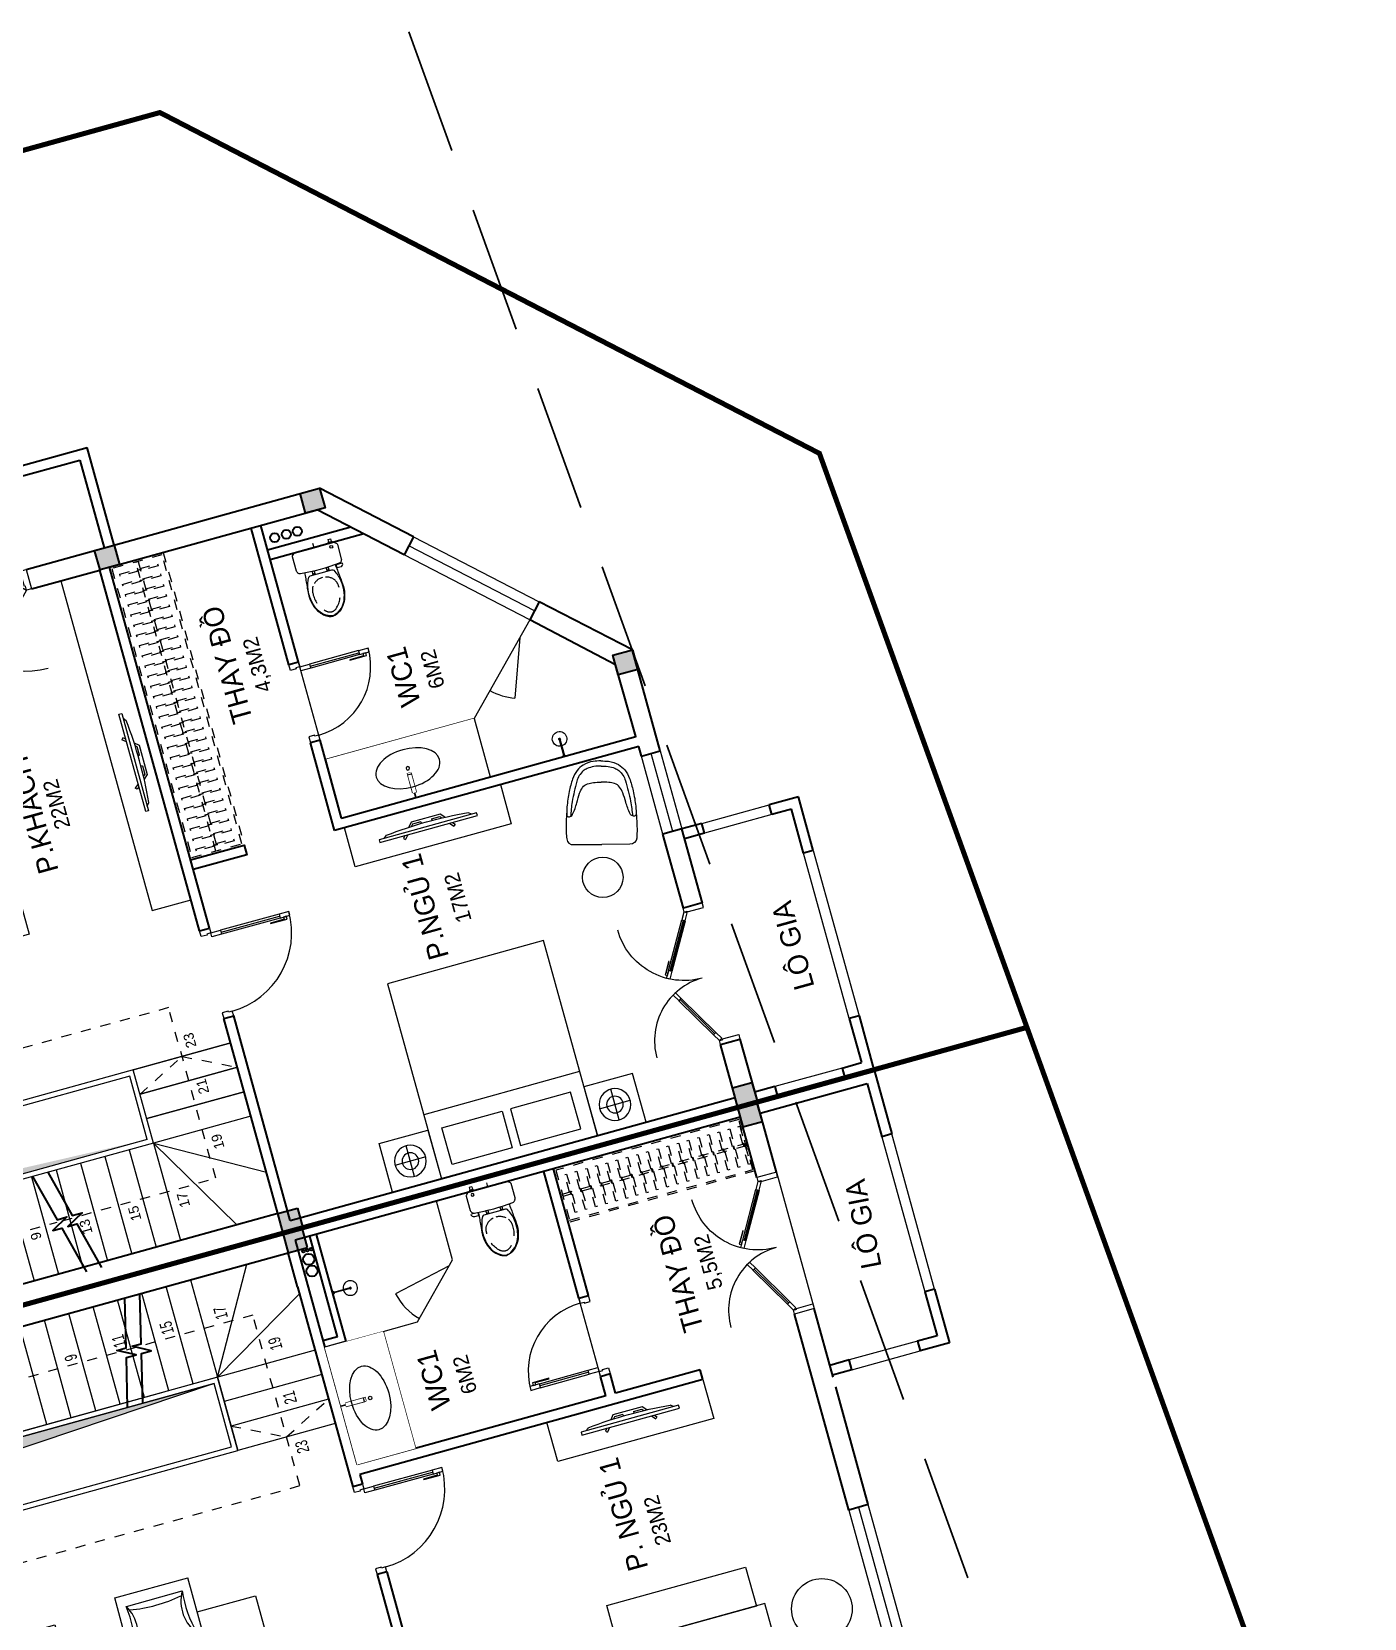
# Model space of a CAD drawing. Header units: metres. Extents: x 568336 to 569219, y 2065964 to 2066430.
# Drawn here: x 568550.93 to 568564.1, y 2066349.87 to 2066365.55 of the extents above; entities that cross this region are included whole.
import ezdxf

# ---------------------------------------------------------------- set-up
doc = ezdxf.new("R2010")
doc.units = ezdxf.units.M
for name, pattern in [('$AUDIT_BAD_LTYPE2', [0]), ('CENTER', [2, 1.25, -0.25, 0.25, -0.25]), ('HIDDEN', [0.375, 0.25, -0.125]), ('HIDDEN2', [0.1875, 0.125, -0.0625]), ('X-5M-G-MB PHONGNGU$0$HIDDEN2', [0.1875, 0.125, -0.0625]), ('xref-thap C (mb tang 32-2)$0$HIDDEN', [0.375, 0.25, -0.125])]:
    doc.linetypes.add(name, pattern=pattern)
doc.layers.get('0').update_dxf_attribs({"linetype": 'CONTINUOUS'})
doc.layers.get('DEFPOINTS').update_dxf_attribs({"linetype": 'CONTINUOUS'})
for name, color, linetype, lineweight in [('-CENTER', 143, 'CENTER', 13), ('-CONCRETE', 1, 'CONTINUOUS', 35), ('-DIM', 9, 'CONTINUOUS', 13), ('-DOOR', 137, 'CONTINUOUS', 9), ('-FURNITURE', 46, 'CONTINUOUS', 9), ('-HATCH', 8, 'CONTINUOUS', 5), ('-KH', 143, 'CONTINUOUS', 13), ('-LINE1', 7, 'CONTINUOUS', 18), ('-TEXT', 7, 'CONTINUOUS', 15), ('-WALL', 4, 'CONTINUOUS', 35), ('TEXT25', 2, 'CONTINUOUS', 13)]:
    doc.layers.add(name, color=color, linetype=linetype, lineweight=lineweight)
for name, color, linetype in [('-RANH GIOI LO DAT', 12, 'CONTINUOUS'), ('APOLIC', 7, 'CONTINUOUS'), ('RANHGIOI', 2, 'HIDDEN')]:
    doc.layers.add(name, color=color, linetype=linetype)
doc.styles.add('SVN_AVO_thuong', font='')
doc.styles.add('T1', font='', dxfattribs={"height": 200})
doc.styles.add('vnavanth', font='', dxfattribs={"width": 0.8})
doc.styles.get('SVN_AVO_thuong').set_extended_font_data('SVN-Avo')
doc.styles.get('T1').set_extended_font_data('VNgeometric Light')
doc.styles.get('vnavanth').set_extended_font_data('.VnAvantH')

# ---------------------------------------------------------------- blocks, each defined once
blk = doc.blocks.new('*U234')
at = {"linetype": 'X-5M-G-MB PHONGNGU$0$HIDDEN2'}
for points in [[(0, 600), (0, 0), (2089, 0), (2089, 600)], [(2069, 580), (2069, 20), (20, 20), (20, 580)], [(2069, 287), (2069, 313), (20, 313), (20, 287)], [(114, 319), (109, 319), (109, 280), (114, 280)], [(228, 319), (223, 319), (223, 280), (228, 280)], [(342, 319), (337, 319), (337, 280), (342, 280)], [(456, 319), (451, 319), (451, 280), (456, 280)], [(570, 319), (565, 319), (565, 280), (570, 280)], [(684, 319), (679, 319), (679, 280), (684, 280)], [(798, 319), (793, 319), (793, 280), (798, 280)], [(912, 319), (907, 319), (907, 280), (912, 280)], [(1026, 319), (1021, 319), (1021, 280), (1026, 280)], [(1140, 319), (1135, 319), (1135, 280), (1140, 280)], [(1254, 319), (1249, 319), (1249, 280), (1254, 280)], [(1368, 319), (1363, 319), (1363, 280), (1368, 280)], [(1482, 319), (1477, 319), (1477, 280), (1482, 280)], [(1596, 319), (1591, 319), (1591, 280), (1596, 280)], [(1710, 319), (1705, 319), (1705, 280), (1710, 280)], [(1824, 319), (1819, 319), (1819, 280), (1824, 280)], [(1938, 319), (1933, 319), (1933, 280), (1938, 280)], [(2052, 319), (2047, 319), (2047, 280), (2052, 280)]]:
    blk.add_lwpolyline(points, close=True, dxfattribs=at)
for points in [[(122, 313), (122, 515), (100, 515), (100, 313)], [(236, 313), (236, 515), (214, 515), (214, 313)], [(350, 313), (350, 515), (328, 515), (328, 313)], [(464, 313), (464, 515), (442, 515), (442, 313)], [(578, 313), (578, 515), (556, 515), (556, 313)], [(692, 313), (692, 515), (670, 515), (670, 313)], [(806, 313), (806, 515), (784, 515), (784, 313)], [(920, 313), (920, 515), (898, 515), (898, 313)], [(1034, 313), (1034, 515), (1012, 515), (1012, 313)], [(1148, 313), (1148, 515), (1126, 515), (1126, 313)], [(1262, 313), (1262, 515), (1240, 515), (1240, 313)], [(1376, 313), (1376, 515), (1354, 515), (1354, 313)], [(1490, 313), (1490, 515), (1468, 515), (1468, 313)], [(1604, 313), (1604, 515), (1582, 515), (1582, 313)], [(1718, 313), (1718, 515), (1696, 515), (1696, 313)], [(1832, 313), (1832, 515), (1810, 515), (1810, 313)], [(1946, 313), (1946, 515), (1924, 515), (1924, 313)], [(2060, 313), (2060, 515), (2038, 515), (2038, 313)], [(100, 287), (100, 92), (122, 92), (122, 287)], [(214, 287), (214, 92), (236, 92), (236, 287)], [(328, 287), (328, 92), (350, 92), (350, 287)], [(442, 287), (442, 92), (464, 92), (464, 287)], [(556, 287), (556, 92), (578, 92), (578, 287)], [(670, 287), (670, 92), (692, 92), (692, 287)], [(784, 287), (784, 92), (806, 92), (806, 287)], [(898, 287), (898, 92), (920, 92), (920, 287)], [(1012, 287), (1012, 92), (1034, 92), (1034, 287)], [(1126, 287), (1126, 92), (1148, 92), (1148, 287)], [(1240, 287), (1240, 92), (1262, 92), (1262, 287)], [(1354, 287), (1354, 92), (1376, 92), (1376, 287)], [(1468, 287), (1468, 92), (1490, 92), (1490, 287)], [(1582, 287), (1582, 92), (1604, 92), (1604, 287)], [(1696, 287), (1696, 92), (1718, 92), (1718, 287)], [(1810, 287), (1810, 92), (1832, 92), (1832, 287)], [(1924, 287), (1924, 92), (1946, 92), (1946, 287)], [(2038, 287), (2038, 92), (2060, 92), (2060, 287)]]:
    blk.add_lwpolyline(points, dxfattribs=at)
blk = doc.blocks.new('ghe11asdsdsdsd')
at = {"layer": '-FURNITURE', "ltscale": 5}
for p, q in [((-454, 642), (-454, -60)), ((447, 643), (445, -59)), ((339, 75), (-348, 74)), ((445, -59), (-454, -60))]:
    blk.add_line(p, q, dxfattribs=at)
for centre, radius, start, end in [((14, -3057), 3816, 85.1505, 95.3732), ((-557, 172), 481, 73.628, 77.6744), ((-330, 640), 103, 97.7909, 180.472), ((-435, 586), 50, 17.2905, 73.628), ((-753, 311), 469, 329.603, 39.8271), ((-1717, 235), 1379, 353.2677, 15.3477), ((745, 311), 469, 140.0382, 210.2652), ((1709, 233), 1379, 164.5193, 186.6002), ((322, 644), 103, 359.5522, 82.2333), ((428, 586), 50, 106.2084, 162.5459), ((548, 172), 481, 102.162, 106.2084), ((-1, -1576), 1730, 79.6029, 100.5814)]:
    blk.add_arc(centre, radius, start, end, dxfattribs=at)
blk = doc.blocks.new('GHE600')
at = {"layer": '-FURNITURE'}
for p, q in [((269950, 8710), (270650, 8710)), ((269950, 8043), (270650, 8043))]:
    blk.add_line(p, q, dxfattribs=at)
for points in [[(270146, 9595), (270146, 10095), (270646, 10095), (270646, 9595)], [(269850, 9526), (270650, 9526), (270650, 7226), (269850, 7226)], [(269950, 9376), (270650, 9376), (270650, 7376), (269950, 7376)], [(270146, 7158), (270146, 6658), (270646, 6658), (270646, 7158)]]:
    blk.add_lwpolyline(points, close=True, dxfattribs=at)
at = {"layer": '-FURNITURE', "elevation": 0}
for points in [[(271287, 9830), (270646, 9832)], [(272038, 6909), (272634, 6908), (272634, 9823), (272038, 9826)], [(270262, 9595), (270262, 9526)], [(270262, 7226), (270262, 7158)], [(270646, 6917), (271287, 6913)]]:
    blk.add_lwpolyline(points, dxfattribs=at)
at = {"layer": '-FURNITURE'}
for centre, radius in [((270396, 9845), 200), ((270396, 9845), 150), ((270396, 6908), 200), ((270396, 6908), 150)]:
    blk.add_circle(centre, radius, dxfattribs=at)
at = {"layer": '-FURNITURE', "extrusion": (0, 0, -1)}
blk.add_ellipse((271662, 8365), major_axis=(0, 750), ratio=0.589994, dxfattribs=at)
at = {"layer": '-FURNITURE', "zscale": 0.83397927038413}
for p, xscale, yscale, rotation in [((271659, 10145, 0), 0.83397927038413, 0.83397927038413, 179.9447021404027), ((271659, 6608, 0), -0.8339792703841301, 0.8339792703841301, 0.05529785959737722)]:
    blk.add_blockref('ghe11asdsdsdsd', p, dxfattribs=dict(at, xscale=xscale, yscale=yscale, rotation=rotation))
blk = doc.blocks.new('A$C18091ED7')
for p, q in [((0, -42), (0, 0)), ((146, -27), (179, -27)), ((146, -27), (146, -30)), ((146, -30), (166, -30)), ((153, -37), (146, -30)), ((152, 0), (152, -27)), ((152, 0), (179, 0)), ((153, -37), (166, -37)), ((153, -40), (153, -37)), ((153, -40), (178, -40)), ((153, -40), (178, -40)), ((153, -40), (153, -42)), ((185, -30), (166, -30)), ((178, -37), (166, -37)), ((185, -30), (178, -37)), ((178, -37), (178, -40)), ((178, -40), (178, -42)), ((179, 0), (179, -27)), ((179, -27), (185, -27)), ((185, -27), (185, -30)), ((-83, -267), (-83, -300)), ((-83, -278), (-83, -288)), ((-61, -290), (-83, -290)), ((-63, -265), (-81, -265)), ((-61, -267), (-61, -300)), ((61, -267), (61, -300)), ((61, -290), (83, -290)), ((63, -265), (81, -265)), ((83, -267), (83, -300)), ((83, -278), (83, -288)), ((165, -262), (165, -290)), ((168, -260), (228, -260)), ((168, -292), (207, -292)), ((231, -274), (231, -262))]:
    blk.add_line(p, q)
for points in [[(230, -219, -0.137407), (225, -235), (222, -241, -0.236081), (198, -255, -0.051961), (-198, -255, -0.236081), (-222, -241), (-225, -235, -0.137407), (-230, -219), (-230, -72, -0.198912), (-226, -63), (-209, -46, -0.198912), (-200, -42), (0, -42), (200, -42, -0.198912), (209, -46), (226, -63, -0.198912), (230, -72)], [(144, -619, -0.212405), (26, -734, -0.027685), (-1, -739, -0.022279), (-26, -734, -0.212405), (-144, -619, -0.142796), (-167, -428, -0.093005), (-128, -309, -0.256439), (-111, -300), (0, -300), (111, -300, -0.256439), (128, -309, -0.093005), (167, -428, -0.142796)]]:
    blk.add_lwpolyline(points, format="xyb", close=True)
at = {"linetype": 'xref-thap C (mb tang 32-2)$0$HIDDEN', "ltscale": 100}
blk.add_lwpolyline([(61, -669, -0.199031), (0, -699, -0.199031), (-61, -669, -0.218924), (-132, -478, -0.153791), (-112, -404, -0.236701), (0, -348, -0.236701), (112, -404, -0.153791), (132, -478, -0.218924)], format="xyb", close=True, dxfattribs=at)
blk.add_circle((166, -78), 13.9)
for centre, radius, start, end in [((-81, -267), 1.98, 90, 180), ((-63, -267), 1.98, 0, 90), ((63, -267), 1.98, 90, 180), ((81, -267), 1.98, 0, 90), ((168, -262), 2.47, 90, 180), ((168, -290), 2.47, 180, 270), ((207, -277), 15.5, 270, 306.4659), ((168, -225), 80.1, 306.4659, 320.3123), ((228, -274), 2.47, 320.3123, 0)]:
    blk.add_arc(centre, radius, start, end)
for points in [[(-156, -259), (-157, -267), (-164, -328), (-169, -385), (-184, -528), (-136, -679), (-50, -735), (-20, -741), (0, -744)], [(156, -259), (157, -267), (164, -328), (169, -385), (184, -528), (136, -679), (50, -735), (20, -741), (0, -744)]]:
    blk.add_open_spline(points, degree=3, knots=[130.613938, 130.613938, 130.613938, 130.613938, 152.852109, 311.129351, 417.703951, 561.383393, 697.692632, 710.812262, 710.812262, 710.812262, 710.812262])
blk = doc.blocks.new('*U18')
at = {"linetype": '$AUDIT_BAD_LTYPE2'}
for p, q in [((70, 100), (70, 600)), ((90, 600), (90, 100))]:
    blk.add_line(p, q, dxfattribs=at)
for points in [[(50, 600), (90, 600), (90, 700), (50, 700), (50, 600)], [(50, 603), (50, 100)], [(50, 100), (90, 100), (90, 0), (50, 0), (50, 100)]]:
    blk.add_lwpolyline(points)
for points in [[(118, 495), (118, 664), (90, 664), (90, 636), (113, 636), (113, 495)], [(0, 0), (50, 0), (50, -40), (60, -40), (60, -100), (0, -100)], [(800, 0), (750, 0), (750, -40), (740, -40), (740, -100), (800, -100)]]:
    blk.add_lwpolyline(points, close=True)
at = {"linetype": '$AUDIT_BAD_LTYPE2', "ltscale": 0.3}
blk.add_arc((50, 0), 700, 0, 90, dxfattribs=at)
blk = doc.blocks.new('*U152')
at = {"linetype": '$AUDIT_BAD_LTYPE2'}
for p, q in [((70, 100), (70, 700)), ((90, 700), (90, 100))]:
    blk.add_line(p, q, dxfattribs=at)
for points in [[(50, 700), (90, 700), (90, 800), (50, 800), (50, 700)], [(50, 703), (50, 100)], [(50, 100), (90, 100), (90, 0), (50, 0), (50, 100)]]:
    blk.add_lwpolyline(points)
for points in [[(118, 595), (118, 764), (90, 764), (90, 736), (113, 736), (113, 595)], [(0, 0), (50, 0), (50, -40), (60, -40), (60, -100), (0, -100)], [(900, 0), (850, 0), (850, -40), (840, -40), (840, -100), (900, -100)]]:
    blk.add_lwpolyline(points, close=True)
at = {"linetype": '$AUDIT_BAD_LTYPE2', "ltscale": 0.3}
blk.add_arc((50, 0), 800, 0, 90, dxfattribs=at)
blk = doc.blocks.new('XR.MB.LM123$0$tvi 1')
blk.add_lwpolyline([(29, 0), (29, -1000), (0, -1000), (0, 0)], close=True)
for points in [[(29, -50), (52, -81)], [(-24, -236), (-39, -252)], [(0, -285), (-39, -252)], [(0, -256), (-24, -236)], [(70, -315), (111, -350), (111, -650), (70, -685)], [(89, -446), (89, -360), (71, -345)], [(89, -446), (73, -446)], [(89, -554), (89, -640), (71, -655)], [(89, -554), (73, -554)], [(0, -715), (-39, -748)], [(-24, -764), (-39, -748)], [(0, -744), (-24, -764)], [(29, -950), (52, -919)]]:
    blk.add_lwpolyline(points)
blk.add_arc((-4025, -500), 4099, 354.1311, 5.8689)
blk = doc.blocks.new('A$C5C575821')
at = {"layer": '-CONCRETE'}
h = blk.add_hatch(color=256, dxfattribs=at)
h.dxf.hatch_style = 1
h.paths.add_polyline_path([(0, 200), (0, 0), (200, 0), (200, 200)])
blk.add_lwpolyline([(0, 0), (200, 0), (200, 200), (0, 200)], close=True, dxfattribs=at)
blk = doc.blocks.new('Sink_Cicle')
blk.add_lwpolyline([(17, -50), (-17, -50), (-18, -252), (17, -252)], close=True)
blk.add_circle((0, -300), 17.5)
at = {"layer": 'DEFPOINTS'}
blk.add_line((0, -100), (0, 0), dxfattribs=at)
blk.add_wipeout([(17, -50), (-17, -50), (-18, -252), (17, -252)])
at = {"layer": '-FURNITURE', "linetype": 'Continuous'}
blk.add_ellipse((0, -300), major_axis=(-325, 0), ratio=0.584615, dxfattribs=at)
blk.add_line((-18, -237), (17, -237))
blk = doc.blocks.new('*U208')
at = {"ltscale": 300}
blk.add_lwpolyline([(0, 0), (1200, 0), (1200, -600), (0, -600)], close=True, dxfattribs=at)
blk.add_wipeout([(0, 0), (1200, 0), (1200, -600), (0, -600)], dxfattribs=at)
blk.add_blockref('Sink_Cicle', (600, 0), dxfattribs=at)
blk = doc.blocks.new('shower')
for points in [[(180919, -32316), (180912, -32316), (180912, -32147), (180919, -32147)], [(180929, -32327), (180902, -32327), (180902, -32316), (180929, -32316)]]:
    blk.add_lwpolyline(points, close=True)
for radius, start, end in [(72, 272.7907, 267.2093), (8.35, 294.8355, 245.1645)]:
    blk.add_arc((180916, -32147), radius, start, end)
blk = doc.blocks.new('G1600')
for p, q in [((137477, -212827), (139077, -212827)), ((137228, -213392), (137228, -213077)), ((139326, -213392), (139326, -213077)), ((137385, -213234), (137070, -213234)), ((139169, -213234), (139484, -213234))]:
    blk.add_line(p, q)
blk.add_lwpolyline([(137477, -213484), (137477, -211484), (139077, -211484), (139077, -213484), (137477, -213484)])
for points in [[(136977, -213484), (136977, -212984), (137477, -212984), (137477, -213484)], [(137617, -213375), (137617, -212999), (138235, -212999), (138235, -213375)], [(138937, -213375), (138937, -212999), (138320, -212999), (138320, -213375)], [(139577, -213484), (139577, -212984), (139077, -212984), (139077, -213484)]]:
    blk.add_lwpolyline(points, close=True)
for centre, radius in [((137228, -213234), 157), ((139326, -213234), 157), ((137228, -213234), 82.4), ((139326, -213234), 82.4)]:
    blk.add_circle(centre, radius)
blk = doc.blocks.new('*U220')
at = {"ltscale": 0.3}
for points in [[(883, 0, 0.414214), (50, 833, 0.414214)], [(883, 0, -0.414214), (1672, 789, -0.414214)]]:
    blk.add_lwpolyline(points, format="xyb", dxfattribs=at)
for points in [[(579, 338), (726, 423), (740, 399), (716, 384), (705, 404), (582, 333)], [(0, 0), (50, 0), (50, -40), (60, -40), (60, -246), (0, -246)], [(1722, 0), (1672, 0), (1672, -40), (1662, -40), (1662, -246), (1722, -246)]]:
    blk.add_lwpolyline(points, close=True)
for points in [[(685, 367), (705, 332), (792, 382), (772, 417), (685, 367)], [(1075, 344), (1055, 310), (969, 360), (989, 394), (1075, 344)], [(687, 368), (137, 50)], [(1073, 346), (1585, 50)], [(137, 50), (157, 15), (70, -35), (50, 0), (137, 50)], [(1585, 50), (1565, 15), (1652, -35), (1672, 0), (1585, 50)]]:
    blk.add_lwpolyline(points)
at = {"layer": 'APOLIC', "linetype": '$AUDIT_BAD_LTYPE2'}
for p, q in [((147, 33), (695, 349)), ((705, 332), (157, 15)), ((1055, 310), (1565, 15)), ((1575, 33), (1065, 327))]:
    blk.add_line(p, q, dxfattribs=at)
blk = doc.blocks.new('M30-T2')
at = {"layer": '-HATCH', "true_color": 0x8c8896}
h = blk.add_hatch(color=252, dxfattribs=at)
h.dxf.hatch_style = 1
h.paths.add_polyline_path([(202299, -892158), (202949, -892158), (202949, -894558), (202828, -892361)])
at = {"layer": '-CONCRETE'}
for centre, radius in [((203762, -895788, 0), 55), ((203882, -895788, 0), 55), ((203973, -895757, 0), 13), ((203973, -895799, 0), 13), ((203973, -895837, 0), 13)]:
    blk.add_circle(centre, radius, dxfattribs=at)
at = {"layer": '-DOOR'}
blk.add_lwpolyline([(200071, -900273), (198371, -900273), (198371, -900473), (200071, -900473)], close=True, dxfattribs=at)
for points in [[(200071, -900373), (198371, -900373)], [(203481, -900473), (202081, -900473)]]:
    blk.add_lwpolyline(points, dxfattribs=at)
at = {"layer": '-FURNITURE'}
blk.add_lwpolyline([(203451, -897110), (203324, -896523)], dxfattribs=at)
for points in [[(199399, -897715), (199799, -897715), (199799, -899139), (199399, -899139)], [(201699, -899227), (201299, -899227), (201299, -897627), (201699, -897627)]]:
    blk.add_lwpolyline(points, close=True, dxfattribs=at)
blk.add_circle((199200, -899756), 300, dxfattribs=at)
blk.add_arc((203451, -897110), 600, 102.1797, 135, dxfattribs=at)
at = {"layer": '-HATCH'}
blk.add_line((201999, -898259), (202799, -898258), dxfattribs=at)
blk.add_lwpolyline([(202299, -892158), (202949, -892158), (202949, -894558), (202828, -892361), (202299, -892158)], dxfattribs=at)
at = {"layer": '-KH', "linetype": 'HIDDEN2', "ltscale": 5}
blk.add_lwpolyline([(201749, -895108), (203499, -895108), (203499, -891608), (201749, -891608)], close=True, dxfattribs=at)
blk.add_lwpolyline([(202499, -894608), (202249, -895108), (202499, -895608)], dxfattribs=at)
at = {"layer": '-LINE1'}
for p, q in [((202999, -891108), (202999, -894062)), ((202999, -895608), (202999, -892108)), ((202999, -892858), (203999, -892858)), ((202999, -893108), (203999, -893108)), ((202999, -893358), (203999, -893358)), ((202999, -893608), (203999, -893608)), ((202999, -893858), (203999, -893858)), ((202999, -894108), (203999, -894108)), ((202999, -894358), (203999, -894358)), ((202249, -895608), (202249, -894608)), ((202999, -894608), (202249, -894608)), ((203999, -894608), (202338, -894608)), ((202499, -895608), (202499, -894608)), ((202749, -895608), (202749, -894608)), ((202999, -894608), (203999, -895186)), ((202999, -894608), (203577, -895608))]:
    blk.add_line(p, q, dxfattribs=at)
for points in [[(202249, -894608), (202999, -894608), (202999, -892108), (202249, -892108)], [(202299, -894558), (202949, -894558), (202949, -892158), (202299, -892158)]]:
    blk.add_lwpolyline(points, close=True, dxfattribs=at)
for points in [[(201399, -900673), (201399, -901373)], [(201499, -901373), (201499, -900673)], [(203540, -901573), (201949, -901573)], [(201949, -901673), (203540, -901673)]]:
    blk.add_lwpolyline(points, dxfattribs=at)
at = {"layer": '-RANH GIOI LO DAT', "linetype": 'HIDDEN', "ltscale": 10, "const_width": 50}
blk.add_lwpolyline([(204199, -903242), (204199, -883354), (195199, -883354), (195199, -903938)], close=True, dxfattribs=at)
at = {"layer": '-WALL'}
for p, q in [((204199, -900835), (204199, -886858)), ((203999, -891108), (203999, -895608)), ((200699, -895608), (197399, -895608)), ((200699, -895708), (197399, -895708)), ((200699, -895708), (200699, -895608)), ((203649, -895608), (201599, -895608)), ((201599, -895708), (201599, -895608)), ((201699, -895708), (201599, -895708)), ((201699, -899227), (201699, -895708)), ((204099, -895708), (201799, -895708)), ((201799, -898258), (201799, -895708)), ((202999, -895928), (202999, -895708)), ((203069, -895858), (203069, -895708)), ((203649, -895608), (203999, -895608)), ((204099, -900273), (204099, -895708)), ((203069, -895858), (204099, -895858)), ((202999, -895928), (204099, -895928)), ((201799, -898258), (201999, -898258)), ((201799, -899227), (201799, -898358)), ((201799, -898358), (201999, -898358)), ((201999, -898258), (201999, -898358)), ((202799, -898258), (204099, -898258)), ((202799, -898258), (202799, -898359)), ((202799, -898259), (202799, -898359)), ((202799, -898358), (204099, -898358)), ((201699, -899227), (201799, -899227)), ((200071, -900273), (202081, -900273)), ((203481, -900273), (204099, -900273)), ((200071, -900473), (201278, -900473)), ((201378, -900473), (202081, -900473)), ((201399, -900673), (201399, -900473)), ((201499, -900673), (201499, -900473)), ((203481, -900473), (204184, -900473)), ((204084, -900473), (204084, -901573)), ((204184, -900473), (204184, -901673)), ((204199, -900466), (204199, -901669)), ((201399, -900673), (201499, -900673)), ((201499, -901373), (201399, -901373)), ((201399, -901673), (201399, -901373)), ((201499, -901573), (201499, -901373)), ((201949, -901673), (201399, -901673)), ((201949, -901573), (201499, -901573)), ((201949, -901673), (201949, -901573)), ((204084, -901573), (203540, -901573)), ((204184, -901673), (203540, -901673))]:
    blk.add_line(p, q, dxfattribs=at)
for points in [[(202949, -893672), (203426, -893791), (203426, -893892), (203519, -893720), (203519, -893814), (203999, -893934)], [(202949, -893827), (203426, -893946), (203426, -894047), (203519, -893875), (203519, -893969), (203999, -894089)], [(200071, -900473), (200071, -900273)], [(203540, -901673), (203540, -901573)]]:
    blk.add_lwpolyline(points, dxfattribs=at)
at = {"layer": '-DOOR', "rotation": 180}
blk.add_blockref('*U152', (201599, -895708), dxfattribs=at)
at = {"layer": '-DOOR'}
blk.add_blockref('*U18', (201999, -898258), dxfattribs=at)
at = {"layer": '-DOOR', "xscale": -0.8130081300813007, "yscale": 0.8130081300813008, "zscale": 0.8130081300813007}
blk.add_blockref('*U220', (203481, -900273), dxfattribs=at)
at = {"layer": '-FURNITURE', "xscale": -1}
for name, p, rotation in [('GHE600', (207726, -621759), 89.99999998994852), ('G1600', (410884, -1036704), 270), ('A$C18091ED7', (204142, -897685), 270)]:
    blk.add_blockref(name, p, dxfattribs=dict(at, rotation=rotation))
at = {"layer": '-FURNITURE', "rotation": 180}
blk.add_blockref('shower', (384415, -928255), dxfattribs=at)
at = {"layer": '-FURNITURE', "extrusion": (0, 0, -1), "rotation": 179.9963102775916}
blk.add_blockref('XR.MB.LM123$0$tvi 1', (-201488, -898927), dxfattribs=at)
at = {"layer": '-FURNITURE', "extrusion": (0, 0, -1), "xscale": 0.916666666665974, "yscale": 0.916666666665974, "zscale": -0.916666666665974, "rotation": 270}
blk.add_blockref('*U234', (-204099, -898358), dxfattribs=at)
at = {"layer": '-WALL'}
for p in [(203999, -895808), (203999, -900473)]:
    blk.add_blockref('A$C5C575821', p, dxfattribs=at)
at = {"layer": 'DEFPOINTS', "style": 'T1', "width": 0.7}
for s, p in [('9', (203541, -893322)), ('11', (203541, -893822)), ('15', (203541, -894313)), ('17', (203541, -894867)), ('23', (202051, -895291)), ('21', (202553, -895302)), ('19', (203105, -895306))]:
    blk.add_text(s, height=120, rotation=360, dxfattribs=at).set_placement(p)
at = {"layer": 'TEXT25'}
for s, height, rotation, style, p in [('WC1', 200, 360, 'SVN_AVO_thuong', (202107, -896759)), ('6M2', 150, 360, 'T1', (202178, -897046)), ('P. NGỦ 1', 200, 360, 'SVN_AVO_thuong', (200051, -898212)), ('23M2', 150, 360, 'T1', (200226, -898495)), ('THAY ĐỒ', 200, 360, 'SVN_AVO_thuong', (202180, -899369)), ('5,5M2', 150, 360, 'T1', (202523, -899660)), ('LÔ GIA', 200, 355.5747, 'SVN_AVO_thuong', (202304, -901228))]:
    blk.add_text(s, height=height, rotation=rotation, dxfattribs=dict(at, style=style)).set_placement(p)
at = {"layer": '-FURNITURE', "extrusion": (0, 0, -1), "xscale": -1, "zscale": -1}
blk.add_blockref('*U208', (-201799, -895708), dxfattribs=at)
at = {"layer": '-FURNITURE'}
blk.add_lwpolyline([(202999, -896308), (202999, -896658), (203499, -897158), (204099, -897158)], dxfattribs=at)
blk = doc.blocks.new('*U225')
at = {"linetype": 'X-5M-G-MB PHONGNGU$0$HIDDEN2'}
for points in [[(0, 600), (0, 0), (3273, 0), (3273, 600)], [(3253, 580), (3253, 20), (20, 20), (20, 580)], [(3253, 287), (3253, 313), (20, 313), (20, 287)], [(114, 319), (109, 319), (109, 280), (114, 280)], [(228, 319), (223, 319), (223, 280), (228, 280)], [(342, 319), (337, 319), (337, 280), (342, 280)], [(456, 319), (451, 319), (451, 280), (456, 280)], [(570, 319), (565, 319), (565, 280), (570, 280)], [(684, 319), (679, 319), (679, 280), (684, 280)], [(798, 319), (793, 319), (793, 280), (798, 280)], [(912, 319), (907, 319), (907, 280), (912, 280)], [(1026, 319), (1021, 319), (1021, 280), (1026, 280)], [(1140, 319), (1135, 319), (1135, 280), (1140, 280)], [(1254, 319), (1249, 319), (1249, 280), (1254, 280)], [(1368, 319), (1363, 319), (1363, 280), (1368, 280)], [(1482, 319), (1477, 319), (1477, 280), (1482, 280)], [(1596, 319), (1591, 319), (1591, 280), (1596, 280)], [(1710, 319), (1705, 319), (1705, 280), (1710, 280)], [(1824, 319), (1819, 319), (1819, 280), (1824, 280)], [(1938, 319), (1933, 319), (1933, 280), (1938, 280)], [(2052, 319), (2047, 319), (2047, 280), (2052, 280)], [(2166, 319), (2161, 319), (2161, 280), (2166, 280)], [(2280, 319), (2275, 319), (2275, 280), (2280, 280)], [(2394, 319), (2389, 319), (2389, 280), (2394, 280)], [(2508, 319), (2503, 319), (2503, 280), (2508, 280)], [(2622, 319), (2617, 319), (2617, 280), (2622, 280)], [(2736, 319), (2731, 319), (2731, 280), (2736, 280)], [(2850, 319), (2845, 319), (2845, 280), (2850, 280)], [(2964, 319), (2959, 319), (2959, 280), (2964, 280)], [(3078, 319), (3073, 319), (3073, 280), (3078, 280)], [(3192, 319), (3187, 319), (3187, 280), (3192, 280)]]:
    blk.add_lwpolyline(points, close=True, dxfattribs=at)
for points in [[(122, 313), (122, 515), (100, 515), (100, 313)], [(236, 313), (236, 515), (214, 515), (214, 313)], [(350, 313), (350, 515), (328, 515), (328, 313)], [(464, 313), (464, 515), (442, 515), (442, 313)], [(578, 313), (578, 515), (556, 515), (556, 313)], [(692, 313), (692, 515), (670, 515), (670, 313)], [(806, 313), (806, 515), (784, 515), (784, 313)], [(920, 313), (920, 515), (898, 515), (898, 313)], [(1034, 313), (1034, 515), (1012, 515), (1012, 313)], [(1148, 313), (1148, 515), (1126, 515), (1126, 313)], [(1262, 313), (1262, 515), (1240, 515), (1240, 313)], [(1376, 313), (1376, 515), (1354, 515), (1354, 313)], [(1490, 313), (1490, 515), (1468, 515), (1468, 313)], [(1604, 313), (1604, 515), (1582, 515), (1582, 313)], [(1718, 313), (1718, 515), (1696, 515), (1696, 313)], [(1832, 313), (1832, 515), (1810, 515), (1810, 313)], [(1946, 313), (1946, 515), (1924, 515), (1924, 313)], [(2060, 313), (2060, 515), (2038, 515), (2038, 313)], [(2174, 313), (2174, 515), (2152, 515), (2152, 313)], [(2288, 313), (2288, 515), (2266, 515), (2266, 313)], [(2402, 313), (2402, 515), (2380, 515), (2380, 313)], [(2516, 313), (2516, 515), (2494, 515), (2494, 313)], [(2630, 313), (2630, 515), (2608, 515), (2608, 313)], [(2744, 313), (2744, 515), (2722, 515), (2722, 313)], [(2858, 313), (2858, 515), (2836, 515), (2836, 313)], [(2972, 313), (2972, 515), (2950, 515), (2950, 313)], [(3086, 313), (3086, 515), (3064, 515), (3064, 313)], [(3200, 313), (3200, 515), (3178, 515), (3178, 313)], [(100, 287), (100, 92), (122, 92), (122, 287)], [(214, 287), (214, 92), (236, 92), (236, 287)], [(328, 287), (328, 92), (350, 92), (350, 287)], [(442, 287), (442, 92), (464, 92), (464, 287)], [(556, 287), (556, 92), (578, 92), (578, 287)], [(670, 287), (670, 92), (692, 92), (692, 287)], [(784, 287), (784, 92), (806, 92), (806, 287)], [(898, 287), (898, 92), (920, 92), (920, 287)], [(1012, 287), (1012, 92), (1034, 92), (1034, 287)], [(1126, 287), (1126, 92), (1148, 92), (1148, 287)], [(1240, 287), (1240, 92), (1262, 92), (1262, 287)], [(1354, 287), (1354, 92), (1376, 92), (1376, 287)], [(1468, 287), (1468, 92), (1490, 92), (1490, 287)], [(1582, 287), (1582, 92), (1604, 92), (1604, 287)], [(1696, 287), (1696, 92), (1718, 92), (1718, 287)], [(1810, 287), (1810, 92), (1832, 92), (1832, 287)], [(1924, 287), (1924, 92), (1946, 92), (1946, 287)], [(2038, 287), (2038, 92), (2060, 92), (2060, 287)], [(2152, 287), (2152, 92), (2174, 92), (2174, 287)], [(2266, 287), (2266, 92), (2288, 92), (2288, 287)], [(2380, 287), (2380, 92), (2402, 92), (2402, 287)], [(2494, 287), (2494, 92), (2516, 92), (2516, 287)], [(2608, 287), (2608, 92), (2630, 92), (2630, 287)], [(2722, 287), (2722, 92), (2744, 92), (2744, 287)], [(2836, 287), (2836, 92), (2858, 92), (2858, 287)], [(2950, 287), (2950, 92), (2972, 92), (2972, 287)], [(3064, 287), (3064, 92), (3086, 92), (3086, 287)], [(3178, 287), (3178, 92), (3200, 92), (3200, 287)]]:
    blk.add_lwpolyline(points, dxfattribs=at)
blk = doc.blocks.new('*U174')
at = {"linetype": '$AUDIT_BAD_LTYPE2'}
for p, q in [((135, 57), (559, 481)), ((573, 467), (149, 42))]:
    blk.add_line(p, q, dxfattribs=at)
for points in [[(547, 497), (121, 71)], [(545, 495), (573, 467), (644, 537), (616, 566), (545, 495)], [(121, 71), (149, 42), (78, -28), (50, 0), (121, 71)]]:
    blk.add_lwpolyline(points)
for points in [[(519, 372), (639, 492), (619, 512), (599, 492), (615, 476), (515, 376)], [(0, 0), (50, 0), (50, -40), (60, -40), (60, -199), (0, -199)], [(900, 0), (850, 0), (850, -40), (840, -40), (840, -199), (900, -199)]]:
    blk.add_lwpolyline(points, close=True)
at = {"linetype": '$AUDIT_BAD_LTYPE2', "ltscale": 0.3}
blk.add_arc((50, 0), 800, 0, 90, dxfattribs=at)
blk = doc.blocks.new('A$C18251349')
at = {"layer": '-LINE1'}
for points in [[(900, 4650), (1000, 4650), (1000, 3150), (900, 3150)], [(1000, 2350), (900, 2350), (900, 850), (1000, 850)]]:
    blk.add_lwpolyline(points, close=True, dxfattribs=at)
at = {"layer": '-WALL'}
for p, q in [((0, 5500), (1000, 5500)), ((0, 5500), (0, 5400)), ((1000, 4650), (1000, 5500)), ((0, 5400), (900, 5400)), ((900, 4650), (900, 5400)), ((900, 4650), (1000, 4650)), ((1000, 4650), (910, 4650)), ((900, 3150), (1000, 3150)), ((900, 3150), (900, 2350)), ((1000, 3150), (1000, 2350)), ((900, 2350), (1000, 2350)), ((900, 850), (1000, 850)), ((900, 850), (900, 100)), ((1000, 850), (1000, 0)), ((900, 100), (0, 100)), ((0, 100), (0, 0)), ((0, 0), (1000, 0))]:
    blk.add_line(p, q, dxfattribs=at)
blk = doc.blocks.new('*U235')
at = {"ltscale": 300}
blk.add_lwpolyline([(0, 0), (1524, 0), (1524, -600), (0, -600)], close=True, dxfattribs=at)
blk.add_wipeout([(0, 0), (1524, 0), (1524, -600), (0, -600)], dxfattribs=at)
blk.add_blockref('Sink_Cicle', (762, 0), dxfattribs=at)
blk = doc.blocks.new('A$Cbeb9f07c')
for points in [[(242, 68), (242, 75), (72, 76), (72, 68)], [(252, 58), (252, 86), (242, 86), (242, 58)]]:
    blk.add_lwpolyline(points, close=True)
for radius, start, end in [(72, 2.78, 357.1987), (8.35, 24.8249, 335.1538)]:
    blk.add_arc((72, 72), radius, start, end)
blk = doc.blocks.new('A$C7D524948')
at = {"layer": '-FURNITURE'}
for points in [[(0, 825, 0.023749), (-77, 820, 0.11104), (-175, 786, 0.085168), (-235, 733, 0.08855), (-282, 649, 0.027906), (-316, 526, 0.028342), (-340, 373, 0.04712), (-341, 283, 0.513527), (-285, 300, 0.059578), (-243, 414, -0.034465), (-213, 507, -0.059277), (-183, 564, -0.166146), (-133, 600, -0.052564), (-76, 612, -0.028554), (0, 615, -3.543335)], [(0, 825, -0.023749), (77, 820, -0.11104), (175, 786, -0.085168), (235, 733, -0.08855), (282, 649, -0.027906), (316, 526, -0.028342), (340, 373, -0.04712), (341, 283, -0.513527), (285, 300, -0.059578), (243, 414, 0.034465), (213, 507, 0.059277), (183, 564, 0.166146), (133, 600, 0.052564), (76, 612, 0.028554), (0, 615, 3.543335)], [(-1, 774, 0.105584), (-138, 751, 0.083976), (-176, 728, 0.149302), (-241, 626, 0.024909), (-289, 424, 0.026439), (-307, 278, -0.886333)], [(-1, 774, -0.105584), (137, 751, -0.083976), (175, 728, -0.149302), (240, 626, -0.024909), (288, 424, -0.026439), (305, 278, 0.886333)], [(-343, 328, 0.022671), (-350, 124, 0.012122), (-346, 57, 0.405508), (-279, 0), (0, 0)], [(343, 328, -0.022671), (350, 124, -0.012122), (346, 57, -0.405508), (279, 0), (0, 0)]]:
    blk.add_lwpolyline(points, format="xyb", dxfattribs=at)
blk = doc.blocks.new('M31-T2')
at = {"layer": '-HATCH', "true_color": 0x8c8896}
h = blk.add_hatch(color=252, dxfattribs=at)
h.dxf.hatch_style = 1
h.paths.add_polyline_path([(196933, -959175), (196283, -959175), (196283, -961575), (196381, -959344)])
at = {"layer": '-CONCRETE'}
for centre in [(201681, -964374), (201681, -964494), (201681, -964607)]:
    blk.add_circle(centre, 45, dxfattribs=at)
at = {"layer": '-DOOR'}
for points in [[(199633, -964274), (200433, -964274)], [(200299, -966659), (201250, -965631)], [(197833, -967393), (198634, -967393)]]:
    blk.add_lwpolyline(points, dxfattribs=at)
for points in [[(200226, -966591), (201177, -965563), (201324, -965699), (200373, -966727)], [(197833, -967293), (198634, -967293), (198634, -967487), (197833, -967487)]]:
    blk.add_lwpolyline(points, close=True, dxfattribs=at)
at = {"layer": '-FURNITURE'}
for points in [[(201833, -962223), (198452, -962224), (198452, -962624), (201833, -962624)], [(198333, -965874), (198333, -964274), (198733, -964274), (198733, -965874)]]:
    blk.add_lwpolyline(points, close=True, dxfattribs=at)
blk.add_lwpolyline([(200082, -966447), (199518, -966241)], dxfattribs=at)
blk.add_circle((197580, -966606), 200, dxfattribs=at)
blk.add_arc((200082, -966447), 600, 135, 159.9467, dxfattribs=at)
at = {"layer": '-KH', "linetype": 'HIDDEN2', "ltscale": 5}
for points in [[(195733, -960551), (195733, -962125), (197483, -962125), (197483, -958625), (195733, -958625), (195733, -960500)], [(196733, -961625), (196983, -962125), (196733, -962624)]]:
    blk.add_lwpolyline(points, dxfattribs=at)
at = {"layer": '-LINE1'}
for p, q in [((196233, -961625), (196233, -959125)), ((196283, -961575), (196283, -959175)), ((196933, -961575), (196933, -959175)), ((196983, -961575), (196983, -959125)), ((196283, -961575), (196933, -961575)), ((196983, -962625), (196983, -961575)), ((196233, -961625), (195233, -962202)), ((196233, -961625), (195656, -962625)), ((196233, -961625), (196983, -961625)), ((196233, -962625), (196233, -961625)), ((196483, -961625), (196483, -962625)), ((196483, -962625), (196483, -961625)), ((196733, -961625), (196733, -962625)), ((196733, -962625), (196733, -961625)), ((196983, -961625), (196983, -962625)), ((195233, -962625), (196983, -962625))]:
    blk.add_line(p, q, dxfattribs=at)
at = {"layer": '-LINE1', "lineweight": 18}
for p, q in [((196233, -960125), (195233, -960125)), ((196233, -960375), (195233, -960375)), ((196233, -960625), (195233, -960625)), ((196233, -960875), (195233, -960875)), ((196233, -961125), (195233, -961125)), ((196233, -961375), (195233, -961375)), ((196233, -961625), (195233, -961625))]:
    blk.add_line(p, q, dxfattribs=at)
at = {"layer": '-LINE1'}
for points in [[(195033, -967693), (195033, -968383)], [(195133, -968383), (195133, -967693)], [(197733, -968383), (197733, -967693)], [(197833, -967693), (197833, -968383)], [(195585, -968583), (197282, -968583)], [(197282, -968683), (195585, -968683)]]:
    blk.add_lwpolyline(points, dxfattribs=at)
at = {"layer": '-RANH GIOI LO DAT', "linetype": 'HIDDEN', "ltscale": 10, "const_width": 50}
blk.add_lwpolyline([(201048, -969787), (206033, -964401), (206033, -950364), (195033, -950364), (195033, -970252)], close=True, dxfattribs=at)
at = {"layer": '-WALL'}
for p, q in [((195033, -953874), (195033, -967845)), ((195233, -962625), (195233, -958124)), ((201833, -961923), (201833, -962624)), ((202033, -961923), (202033, -964933)), ((195233, -962624), (197233, -962624)), ((197233, -962624), (197233, -962724)), ((198133, -962624), (201833, -962624)), ((198133, -962624), (198133, -962724)), ((195133, -962724), (197233, -962724)), ((198133, -962724), (201833, -962724)), ((201833, -962724), (201833, -964854)), ((198733, -967293), (198733, -964174)), ((198733, -964174), (199633, -964174)), ((200433, -964174), (201833, -964174)), ((200433, -964274), (201833, -964274)), ((201324, -965699), (202033, -964933)), ((199669, -967487), (200373, -966727)), ((197073, -967293), (197834, -967293)), ((197077, -967293), (197077, -967487)), ((198634, -967293), (198733, -967293)), ((198634, -967293), (198634, -967487)), ((195033, -967693), (195033, -967487)), ((195133, -967693), (195133, -967487)), ((197073, -967487), (197834, -967487)), ((197733, -967693), (197733, -967487)), ((197833, -967693), (197833, -967487)), ((198634, -967487), (199664, -967487)), ((195133, -967693), (195033, -967693)), ((197733, -967693), (197833, -967693)), ((195033, -967845), (195033, -969049)), ((195133, -968383), (195033, -968383)), ((195033, -968683), (195033, -968383)), ((195133, -968383), (195133, -968583)), ((197733, -968383), (197833, -968383)), ((197733, -968583), (197733, -968383)), ((197833, -968683), (197833, -968383)), ((195585, -968583), (195133, -968583)), ((197282, -968583), (197733, -968583)), ((195585, -968683), (195033, -968683)), ((197282, -968683), (197833, -968683))]:
    blk.add_line(p, q, dxfattribs=at)
for points in [[(196233, -960385), (195757, -960504), (195757, -960606), (195664, -960434), (195664, -960528), (195183, -960648)], [(196233, -960540), (195757, -960659), (195757, -960761), (195664, -960589), (195664, -960683), (195183, -960803)], [(195133, -962724), (195133, -967287), (195677, -967287), (195677, -967487), (195033, -967487)], [(198833, -962724), (198833, -963274), (198733, -963274), (198733, -962724)], [(199633, -964274), (199633, -964174)], [(200433, -964274), (200433, -964174)], [(201481, -965235), (201481, -964274)], [(201581, -965127), (201581, -964274)], [(201177, -965563), (201833, -964854)], [(201324, -965699), (201177, -965563)], [(200373, -966727), (200226, -966591)], [(197833, -967487), (197833, -967293)], [(195585, -968683), (195585, -968583)], [(197282, -968683), (197282, -968583)]]:
    blk.add_lwpolyline(points, dxfattribs=at)
at = {"layer": '-DOOR', "xscale": -1, "rotation": 90}
blk.add_blockref('GHE600', (208372, -688356), dxfattribs=at)
at = {"layer": '-DOOR'}
for name, p, rotation in [('*U174', (201834, -961923, 0), 90), ('*U152', (198133, -962724), 180), ('*U18', (200433, -964274), 180)]:
    blk.add_blockref(name, p, dxfattribs=dict(at, rotation=rotation))
at = {"layer": '-DOOR', "xscale": -0.8130081300813006, "yscale": 0.8130081300813007, "zscale": 0.8130081300813008, "rotation": 359.9999999999984}
blk.add_blockref('*U220', (197077, -967287), dxfattribs=at)
at = {"layer": '-FURNITURE', "extrusion": (0, 0, -1), "xscale": -0.9999999999999998, "rotation": 90.00368972240827}
blk.add_blockref('XR.MB.LM123$0$tvi 1', (-200410, -962425), dxfattribs=at)
at = {"layer": '-FURNITURE', "extrusion": (0, 0, -1), "xscale": 0.9166666666659739, "yscale": 0.9166666666659739, "zscale": -0.9166666666659741}
blk.add_blockref('*U225', (-201833, -963274), dxfattribs=at)
at = {"layer": '-FURNITURE'}
for name, p, xscale, rotation in [('G1600', (408618, -1103351), -0.9999999999999999, 270), ('A$C7D524948', (197897, -966683), -1, 255.1484186006774)]:
    blk.add_blockref(name, p, dxfattribs=dict(at, xscale=xscale, rotation=rotation))
at = {"layer": '-FURNITURE', "rotation": 270}
blk.add_blockref('A$C18091ED7', (201523, -964724), dxfattribs=at)
at = {"layer": '-FURNITURE', "extrusion": (0, 0, -1), "rotation": 179.9963102775916}
blk.add_blockref('XR.MB.LM123$0$tvi 1', (-198499, -965574), dxfattribs=at)
at = {"layer": '-FURNITURE', "xscale": -1}
blk.add_blockref('A$Cbeb9f07c', (199085, -966631), dxfattribs=at)
at = {"layer": '-WALL'}
blk.add_blockref('A$C18251349', (202033, -962824), dxfattribs=at)
at = {"layer": '-WALL', "xscale": -1}
for p in [(195233, -962824), (202033, -962825), (202033, -964933), (195233, -967487), (199669, -967487)]:
    blk.add_blockref('A$C5C575821', p, dxfattribs=at)
at = {"layer": '-TEXT', "style": 'T1'}
for s, p in [('9', (195619, -960310)), ('13', (195538, -960810)), ('15', (195538, -961310)), ('17', (195538, -961810)), ('19', (196004, -962291)), ('21', (196568, -962291)), ('23', (197041, -962291))]:
    blk.add_text(s, height=100, rotation=0, dxfattribs=at).set_placement(p)
at = {"layer": '-TEXT', "color": 2, "style": 'vnavanth'}
for s, p in [('p.kh¸ch', (199081, -961441, 0)), ('thay ®å', (200000, -963687)), ('p.ngñ 1', (197233, -964933)), ('wc1', (199719, -965333))]:
    blk.add_text(s, height=200, rotation=0, dxfattribs=at).set_placement(p)
at = {"layer": 'TEXT25'}
for s, height, style, p in [('22M2', 150, 'T1', (199465, -961668, 0)), ('4,3M2', 150, 'T1', (200237, -963947)), ('17M2', 150, 'T1', (197517, -965245)), ('6M2', 150, 'T1', (199817, -965606)), ('LÔ GIA', 200, 'SVN_AVO_thuong', (195982, -968337))]:
    blk.add_text(s, height=height, rotation=0, dxfattribs=dict(at, style=style)).set_placement(p)
at = {"layer": '-FURNITURE', "extrusion": (0, 0, -1), "zscale": -1, "rotation": 270}
blk.add_blockref('*U235', (-198833, -964274), dxfattribs=at)
at = {"layer": '-FURNITURE'}
blk.add_lwpolyline([(200226, -966591), (199433, -965798), (198833, -965798)], dxfattribs=at)
at = {"layer": '-WALL'}
blk.add_line((198833, -964274), (199633, -964274), dxfattribs=at)
blk.add_lwpolyline([(198833, -964274), (198833, -967293), (199570, -967287), (200226, -966591)], dxfattribs=at)

msp = doc.modelspace()

# ---------------------------------------------------------------- block references
at = {"layer": '-CENTER', "xscale": 0.001, "yscale": 0.001, "zscale": 0.001, "rotation": 105.4590240816413}
msp.add_blockref('M30-T2', (567744.632, 2065918.142), dxfattribs=at)

# ---------------------------------------------------------------- next in the draw order: block references
at = {"layer": '-DIM', "xscale": 0.001, "yscale": 0.001, "zscale": 0.001, "rotation": 105.4590240828616}
msp.add_blockref('M31-T2', (567677.603, 2065909.115), dxfattribs=at)

# ---------------------------------------------------------------- next in the draw order: linework, layer by layer
at = {"layer": 'RANHGIOI', "color": 12, "ltscale": 5}
msp.add_line((568554.656, 2066365.553), (568569.722, 2066323.895), dxfattribs=at)

doc.saveas('drawing.dxf')
